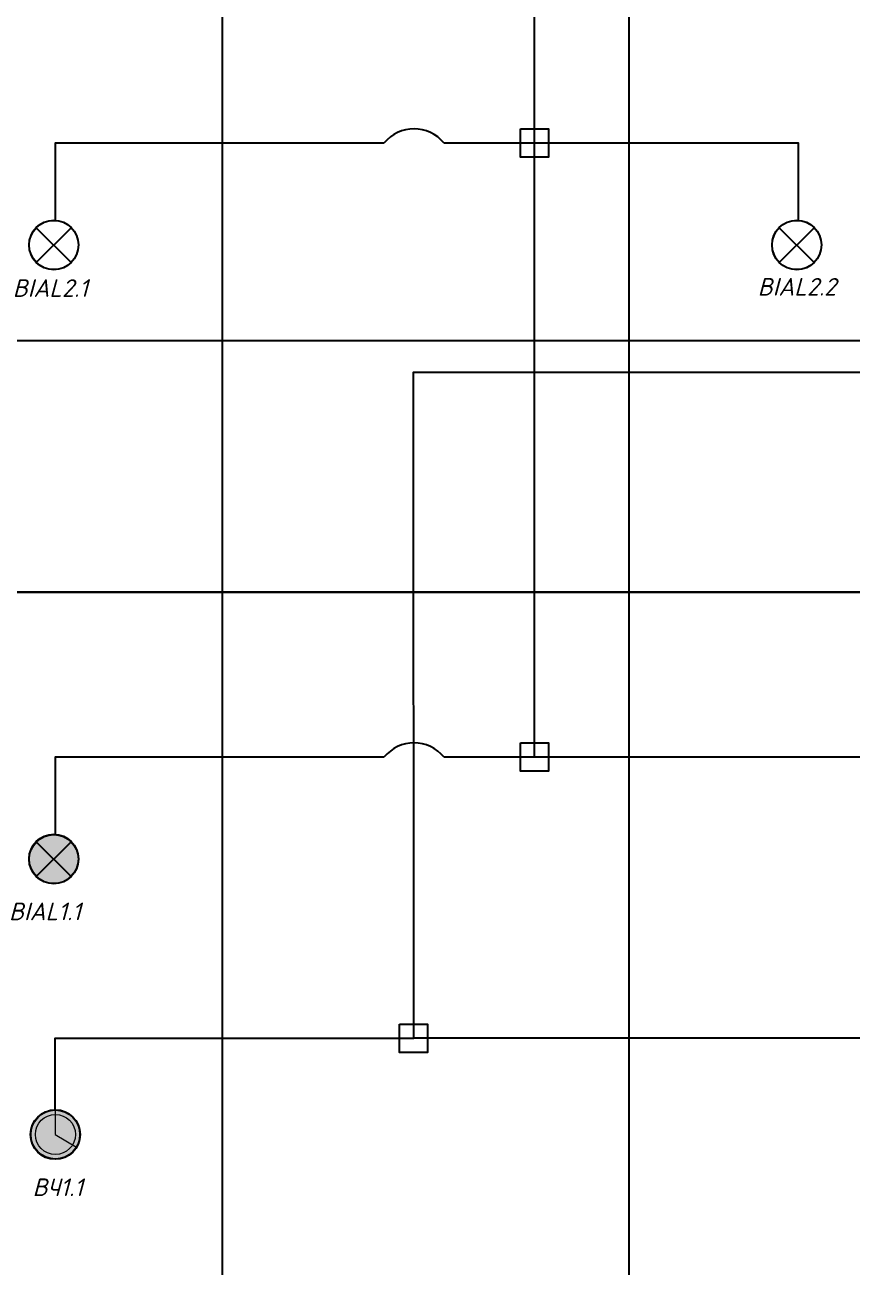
# Model space of a CAD drawing. Extents: x 69291107 to 70108111, y -33487476 to -33099794.
# Drawn here: x 69297060 to 69308785, y -33464084 to -33446476 of the extents above; entities that cross this region are included whole.
import ezdxf

# ---------------------------------------------------------------- set-up
doc = ezdxf.new("R2010")
doc.units = 0
doc.header["$LTSCALE"] = 100
for name, color, linetype in [('PDF _СКС', 1, 'Continuous'), ('PDF _СС_ЗВ_Кабель', 1, 'Continuous'), ('PDF _СС_ЗВ_Оборудование', 1, 'Continuous'), ('PDF _СС_Схема', 7, 'Continuous'), ('PDF _СС_ЭЧС_Оборудование', 1, 'Continuous'), ('PDF _Текст', 7, 'Continuous')]:
    doc.layers.add(name, color=color, linetype=linetype)
doc.layers.add('PDF _СС_ЭЧС_Кабель', color=180, linetype='Continuous', true_color=0x3f00ff)
doc.styles.add('PDF ISOCPEUR', font='isocpeur.ttf')
doc.styles.add('PDF ISOCPEUR Italic', font='isocpeui.ttf')

msp = doc.modelspace()

# ---------------------------------------------------------------- linework, layer by layer
at = {"layer": 'PDF _СКС', "lineweight": 30}
for points in [[(69297222, -33449351), (69297715, -33449844)], [(69297222, -33449844), (69297715, -33449351)], [(69307753, -33449351), (69308248, -33449844)], [(69307753, -33449844), (69308248, -33449351)], [(69297222, -33458053), (69297715, -33458546)], [(69297222, -33458546), (69297715, -33458053)]]:
    msp.add_lwpolyline(points, dxfattribs=at)
for centre in [(69297470, -33449596), (69308000, -33449596), (69297470, -33458298)]:
    msp.add_circle(centre, 350, dxfattribs=at)
at = {"layer": 'PDF _СС_ЗВ_Кабель', "lineweight": 30}
for points in [[(69321476, -33463807), (69322553, -33463807), (69322553, -33456854), (69304284, -33456854), (69304284, -33438076), (69297492, -33438076), (69297492, -33439165)], [(69302152, -33448152), (69297492, -33448152), (69297492, -33449238)], [(69308023, -33449238), (69308023, -33448152), (69304284, -33448152), (69302996, -33448152)], [(69302152, -33456854), (69297492, -33456854), (69297492, -33457940)], [(69304284, -33456854), (69302996, -33456854)]]:
    msp.add_lwpolyline(points, dxfattribs=at)
for points in [[(69304084, -33447952), (69304483, -33447952), (69304483, -33448350), (69304084, -33448350)], [(69304084, -33456654), (69304483, -33456654), (69304483, -33457054), (69304084, -33457054)]]:
    msp.add_lwpolyline(points, close=True, dxfattribs=at)
for centre, start, end in [((69302576, -33448497), 39.4572, 140.5428), ((69302576, -33457200), 39.4575, 140.5425)]:
    msp.add_arc(centre, 547, start, end, dxfattribs=at)
at = {"layer": 'PDF _СС_ЗВ_Оборудование', "color": 7, "lineweight": 0, "true_color": 0xffffff}
for points in [[(69297120, -33449597), (69297146, -33449463)], [(69307651, -33449597), (69307676, -33449463)], [(69297120, -33458300), (69297146, -33458168)]]:
    msp.add_lwpolyline(points, dxfattribs=at)
at = {"layer": 'PDF _СС_ЗВ_Оборудование', "lineweight": 30}
for centre in [(69297470, -33449596), (69308000, -33449596), (69297470, -33458301)]:
    msp.add_circle(centre, 349, dxfattribs=at)
at = {"layer": 'PDF _СС_ЗВ_Оборудование', "color": 7, "true_color": 0xffffff, "transparency": 33554559}
for points in [[(69297193, -33458512), (69297369, -33457966), (69297139, -33458414)], [(69297369, -33457966), (69297139, -33458414), (69297222, -33458053)], [(69297295, -33458601), (69297526, -33457955), (69297193, -33458512)], [(69297526, -33457955), (69297193, -33458512), (69297369, -33457966)], [(69297667, -33458010), (69297295, -33458601), (69297526, -33457955)], [(69297139, -33458414), (69297222, -33458053), (69297120, -33458300)], [(69297222, -33458053), (69297120, -33458300), (69297146, -33458168)], [(69297386, -33458640), (69297667, -33458010), (69297295, -33458601)], [(69297773, -33458127), (69297386, -33458640), (69297667, -33458010)], [(69297511, -33458646), (69297773, -33458127), (69297386, -33458640)], [(69297818, -33458300), (69297511, -33458646), (69297773, -33458127)], [(69297635, -33458608), (69297818, -33458300), (69297511, -33458646)], [(69297790, -33458438), (69297635, -33458608), (69297818, -33458300)], [(69297715, -33458546), (69297790, -33458438), (69297635, -33458608)]]:
    msp.add_solid(points, dxfattribs=at)
at = {"layer": 'PDF _СС_Схема', "lineweight": 30}
for points in [[(69299862, -33425584), (69305619, -33425584), (69305619, -33474125), (69299862, -33474125)], [(69291107, -33445941), (69371400, -33445941), (69371400, -33454516), (69291107, -33454516)], [(69291107, -33454516), (69371400, -33454516), (69371400, -33469880), (69291107, -33469880)]]:
    msp.add_lwpolyline(points, close=True, dxfattribs=at)
at = {"layer": 'PDF _СС_Схема', "color": 3, "lineweight": 30}
msp.add_lwpolyline([(69291887, -33448651), (69291887, -33450952), (69309803, -33450952)], dxfattribs=at)
at = {"layer": 'PDF _СС_ЭЧС_Кабель', "lineweight": 30}
for points in [[(69297492, -33461854), (69297491, -33460840), (69302575, -33460840), (69302568, -33451398), (69309803, -33451398)], [(69309503, -33460840), (69302575, -33460840)]]:
    msp.add_lwpolyline(points, dxfattribs=at)
at = {"layer": 'PDF _СС_ЭЧС_Оборудование', "color": 180, "lineweight": 30, "true_color": 0x3f00ff}
msp.add_lwpolyline([(69302368, -33460640), (69302768, -33460640), (69302768, -33461039), (69302368, -33461039)], close=True, dxfattribs=at)
at = {"layer": 'PDF _СС_ЭЧС_Оборудование', "color": 180, "lineweight": 0, "true_color": 0x3f00ff}
msp.add_lwpolyline([(69297492, -33461854), (69297492, -33462204), (69297792, -33462383)], dxfattribs=at)
at = {"layer": 'PDF _СС_ЭЧС_Оборудование', "color": 7, "lineweight": 0, "true_color": 0xffffff}
msp.add_lwpolyline([(69297176, -33462053), (69297282, -33461924)], dxfattribs=at)
at = {"layer": 'PDF _СС_ЭЧС_Оборудование', "color": 180, "lineweight": 30, "true_color": 0x3f00ff}
for centre in [(69297491, -33462205), (69297493, -33462203)]:
    msp.add_circle(centre, 350, dxfattribs=at)
at = {"layer": 'PDF _СС_ЭЧС_Оборудование', "color": 180, "lineweight": 0, "true_color": 0x3f00ff}
msp.add_circle((69297493, -33462203), 284, dxfattribs=at)
at = {"layer": 'PDF _СС_ЭЧС_Оборудование', "color": 7, "true_color": 0xffffff, "transparency": 33554559}
for points in [[(69297732, -33461949), (69297142, -33462223), (69297620, -33461879)], [(69297142, -33462223), (69297620, -33461879), (69297152, -33462124)], [(69297201, -33462398), (69297732, -33461949), (69297142, -33462223)], [(69297620, -33461879), (69297152, -33462124), (69297431, -33461860)], [(69297152, -33462124), (69297431, -33461860), (69297176, -33462053)], [(69297431, -33461860), (69297176, -33462053), (69297282, -33461924)], [(69297826, -33462102), (69297201, -33462398), (69297732, -33461949)], [(69297322, -33462508), (69297826, -33462102), (69297201, -33462398)], [(69297828, -33462296), (69297322, -33462508), (69297826, -33462102)], [(69297492, -33462553), (69297828, -33462296), (69297322, -33462508)], [(69297749, -33462440), (69297492, -33462553), (69297828, -33462296)], [(69297626, -33462525), (69297749, -33462440), (69297492, -33462553)]]:
    msp.add_solid(points, dxfattribs=at)

# ---------------------------------------------------------------- texts
at = {"layer": 'PDF _Текст', "attachment_point": 7}
for s, insert, char_height, style in [('{\\fISOCPEUR|b0|i1|c204|p34;BIAL2.1}', (69296888, -33450332), 249.57, 'PDF ISOCPEUR'), ('{\\fISOCPEUR|b0|i1|c204|p34;BIAL2.2}', (69307446, -33450314), 249.57, 'PDF ISOCPEUR'), ('{\\fISOCPEUR|b0|i1|c204|p34;BIAL1.1}', (69296835, -33459167), 249.57, 'PDF ISOCPEUR'), ('ВЧ1.1', (69297169, -33463076), 249.6, 'PDF ISOCPEUR Italic')]:
    msp.add_mtext(s, dxfattribs=dict(at, insert=insert, char_height=char_height, style=style))

doc.saveas('drawing.dxf')
